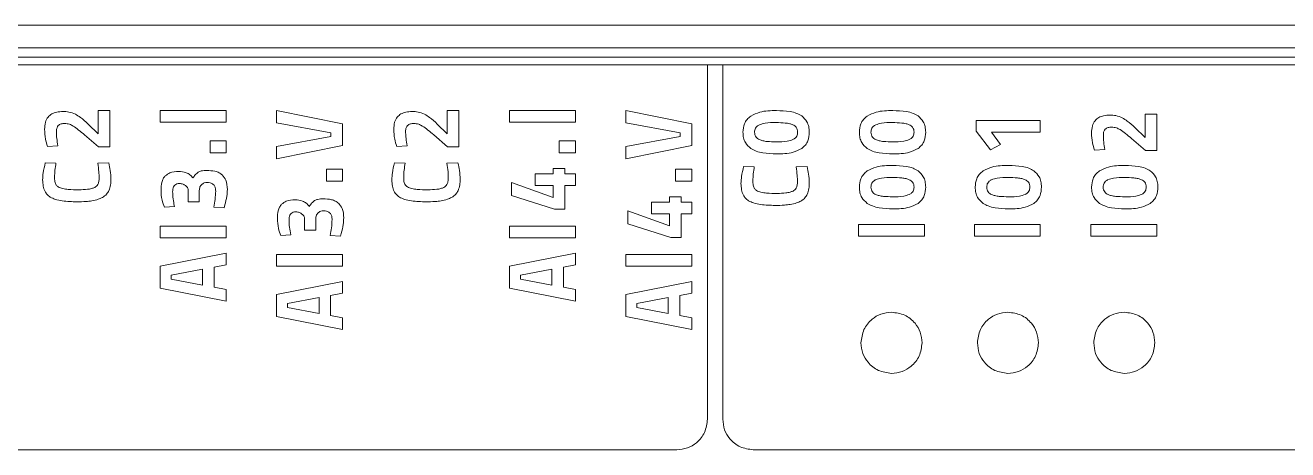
# Model space of a CAD drawing. Header units: millimetres. Extents: x 32696 to 36207, y 16706 to 17911.
# Drawn here: x 34962 to 35059.7, y 17551.1 to 17584 of the extents above; entities that cross this region are included whole.
import ezdxf

# ---------------------------------------------------------------- set-up
doc = ezdxf.new("R2010")
doc.units = ezdxf.units.MM
doc.header["$LTSCALE"] = 0.1
doc.layers.get('0').update_dxf_attribs({"lineweight": 20})

# ---------------------------------------------------------------- blocks, each defined once
blk = doc.blocks.new('CLP-XP352')
at = {"lineweight": 9}
for p, q in [((35018.266, 17410.005), (35226.922, 17410.005)), ((35018.266, 17409.271), (35226.922, 17409.271)), ((35018.544, 17408.964), (35226.644, 17408.964)), ((35133.714, 17408.714), (35059.554, 17408.714)), ((35133.714, 17408.714), (35133.714, 17397.114)), ((35134.214, 17408.714), (35133.714, 17408.714)), ((35134.214, 17397.114), (35134.214, 17408.714)), ((35226.594, 17408.714), (35134.214, 17408.714)), ((35113.767, 17407.214), (35113.767, 17406.454)), ((35114.148, 17407.214), (35113.767, 17407.214)), ((35114.148, 17406.027), (35114.148, 17407.214)), ((35117.958, 17407.214), (35115.799, 17407.214)), ((35115.799, 17407.214), (35115.799, 17406.831)), ((35117.958, 17406.831), (35117.958, 17407.214)), ((35121.768, 17406.776), (35119.609, 17407.214)), ((35119.609, 17407.214), (35119.609, 17406.812)), ((35125.197, 17407.214), (35125.197, 17406.454)), ((35125.578, 17407.214), (35125.197, 17407.214)), ((35125.578, 17406.027), (35125.578, 17407.214)), ((35129.388, 17407.214), (35127.229, 17407.214)), ((35127.229, 17407.214), (35127.229, 17406.831)), ((35129.388, 17406.831), (35129.388, 17407.214)), ((35133.198, 17406.776), (35131.039, 17407.214)), ((35131.039, 17407.214), (35131.039, 17406.812)), ((35115.799, 17406.831), (35117.958, 17406.831)), ((35119.609, 17406.812), (35121.387, 17406.485)), ((35127.229, 17406.831), (35129.388, 17406.831)), ((35131.039, 17406.812), (35132.817, 17406.485)), ((35144.609, 17406.887), (35142.514, 17406.887)), ((35142.514, 17406.887), (35142.514, 17406.537)), ((35144.609, 17406.504), (35144.609, 17406.887)), ((35148.038, 17407.094), (35148.038, 17406.335)), ((35148.419, 17407.094), (35148.038, 17407.094)), ((35148.419, 17405.908), (35148.419, 17407.094)), ((35113.323, 17406.418), (35113.777, 17406.027)), ((35113.767, 17406.454), (35113.437, 17406.773)), ((35121.387, 17406.485), (35121.387, 17406.36)), ((35121.768, 17406.069), (35121.768, 17406.776)), ((35124.753, 17406.418), (35125.207, 17406.027)), ((35125.197, 17406.454), (35124.867, 17406.773)), ((35132.817, 17406.485), (35132.817, 17406.36)), ((35133.198, 17406.069), (35133.198, 17406.776)), ((35142.514, 17406.537), (35142.974, 17405.933)), ((35143.301, 17406.108), (35143.009, 17406.504)), ((35143.009, 17406.504), (35144.609, 17406.504)), ((35148.038, 17406.335), (35147.708, 17406.654)), ((35112.11, 17406.038), (35112.45, 17406.058)), ((35112.45, 17406.058), (35112.44, 17406.124)), ((35113.777, 17406.027), (35114.148, 17406.027)), ((35117.958, 17406.227), (35117.431, 17406.227)), ((35117.431, 17406.227), (35117.431, 17405.828)), ((35117.958, 17405.828), (35117.958, 17406.227)), ((35121.387, 17406.36), (35119.609, 17406.033)), ((35119.609, 17405.631), (35121.768, 17406.069)), ((35119.609, 17406.033), (35119.609, 17405.631)), ((35123.54, 17406.038), (35123.88, 17406.058)), ((35123.88, 17406.058), (35123.87, 17406.124)), ((35125.207, 17406.027), (35125.578, 17406.027)), ((35129.388, 17406.227), (35128.861, 17406.227)), ((35128.861, 17406.227), (35128.861, 17405.828)), ((35129.388, 17405.828), (35129.388, 17406.227)), ((35132.817, 17406.36), (35131.039, 17406.033)), ((35131.039, 17405.631), (35133.198, 17406.069)), ((35131.039, 17406.033), (35131.039, 17405.631)), ((35142.974, 17405.933), (35143.301, 17406.108)), ((35146.721, 17405.939), (35146.711, 17406.005)), ((35147.594, 17406.299), (35148.048, 17405.908)), ((35117.431, 17405.828), (35117.958, 17405.828)), ((35128.861, 17405.828), (35129.388, 17405.828)), ((35146.381, 17405.919), (35146.721, 17405.939)), ((35148.048, 17405.908), (35148.419, 17405.908)), ((35112.386, 17405.49), (35112.037, 17405.501)), ((35114.114, 17405.498), (35113.755, 17405.49)), ((35121.768, 17405.298), (35121.241, 17405.298)), ((35121.241, 17405.298), (35121.241, 17404.899)), ((35121.768, 17404.899), (35121.768, 17405.298)), ((35123.816, 17405.49), (35123.467, 17405.501)), ((35125.544, 17405.498), (35125.185, 17405.49)), ((35128.661, 17405.146), (35128.074, 17405.146)), ((35128.074, 17405.146), (35128.074, 17404.763)), ((35129.042, 17405.321), (35128.661, 17405.321)), ((35128.661, 17405.321), (35128.661, 17405.146)), ((35129.042, 17405.146), (35129.042, 17405.321)), ((35129.388, 17405.146), (35129.042, 17405.146)), ((35129.388, 17404.763), (35129.388, 17405.146)), ((35133.198, 17405.298), (35132.671, 17405.298)), ((35132.671, 17405.298), (35132.671, 17404.899)), ((35133.198, 17404.899), (35133.198, 17405.298)), ((35135.246, 17405.37), (35134.897, 17405.381)), ((35136.974, 17405.379), (35136.615, 17405.37)), ((35121.241, 17404.899), (35121.768, 17404.899)), ((35128.661, 17404.37), (35127.293, 17404.86)), ((35127.293, 17404.86), (35127.293, 17404.439)), ((35128.074, 17404.763), (35128.661, 17404.763)), ((35128.661, 17404.763), (35128.661, 17404.37)), ((35129.042, 17403.987), (35129.042, 17404.763)), ((35129.042, 17404.763), (35129.388, 17404.763)), ((35132.671, 17404.899), (35133.198, 17404.899)), ((35116.717, 17404.594), (35116.717, 17404.226)), ((35117.079, 17404.226), (35117.079, 17404.594)), ((35127.293, 17404.439), (35128.709, 17403.987)), ((35132.852, 17404.392), (35132.471, 17404.392)), ((35132.471, 17404.392), (35132.471, 17404.217)), ((35132.852, 17404.217), (35132.852, 17404.392)), ((35115.939, 17404.048), (35116.263, 17404.073)), ((35116.263, 17404.073), (35116.25, 17404.145)), ((35116.717, 17404.226), (35117.079, 17404.226)), ((35117.555, 17404.054), (35117.889, 17404.034)), ((35117.889, 17404.034), (35117.914, 17404.123)), ((35128.709, 17403.987), (35129.042, 17403.987)), ((35132.471, 17403.441), (35131.103, 17403.932)), ((35131.103, 17403.932), (35131.103, 17403.511)), ((35132.471, 17404.217), (35131.884, 17404.217)), ((35131.884, 17404.217), (35131.884, 17403.835)), ((35133.198, 17404.217), (35132.852, 17404.217)), ((35133.198, 17403.835), (35133.198, 17404.217)), ((35120.527, 17403.666), (35120.527, 17403.297)), ((35120.889, 17403.297), (35120.889, 17403.666)), ((35131.103, 17403.511), (35132.519, 17403.059)), ((35131.884, 17403.835), (35132.471, 17403.835)), ((35132.471, 17403.835), (35132.471, 17403.441)), ((35132.852, 17403.059), (35132.852, 17403.835)), ((35132.852, 17403.835), (35133.198, 17403.835)), ((35117.958, 17403.427), (35115.799, 17403.427)), ((35115.799, 17403.427), (35115.799, 17403.045)), ((35117.958, 17403.045), (35117.958, 17403.427)), ((35119.749, 17403.12), (35120.073, 17403.145)), ((35120.073, 17403.145), (35120.06, 17403.217)), ((35120.527, 17403.297), (35120.889, 17403.297)), ((35121.365, 17403.125), (35121.699, 17403.106)), ((35121.699, 17403.106), (35121.724, 17403.195)), ((35129.388, 17403.427), (35127.229, 17403.427)), ((35127.229, 17403.427), (35127.229, 17403.045)), ((35129.388, 17403.045), (35129.388, 17403.427)), ((35140.818, 17403.483), (35138.659, 17403.483)), ((35138.659, 17403.483), (35138.659, 17403.1)), ((35138.659, 17403.1), (35140.818, 17403.1)), ((35140.818, 17403.1), (35140.818, 17403.483)), ((35144.609, 17403.483), (35142.45, 17403.483)), ((35142.45, 17403.483), (35142.45, 17403.1)), ((35142.45, 17403.1), (35144.609, 17403.1)), ((35144.609, 17403.1), (35144.609, 17403.483)), ((35148.419, 17403.483), (35146.26, 17403.483)), ((35146.26, 17403.483), (35146.26, 17403.1)), ((35146.26, 17403.1), (35148.419, 17403.1)), ((35148.419, 17403.1), (35148.419, 17403.483)), ((35115.799, 17403.045), (35117.958, 17403.045)), ((35127.229, 17403.045), (35129.388, 17403.045)), ((35132.519, 17403.059), (35132.852, 17403.059)), ((35117.958, 17402.549), (35115.799, 17402.125)), ((35117.958, 17402.166), (35117.958, 17402.549)), ((35121.768, 17402.499), (35119.609, 17402.499)), ((35119.609, 17402.499), (35119.609, 17402.116)), ((35121.768, 17402.116), (35121.768, 17402.499)), ((35129.388, 17402.549), (35127.229, 17402.125)), ((35129.388, 17402.166), (35129.388, 17402.549)), ((35133.198, 17402.499), (35131.039, 17402.499)), ((35131.039, 17402.499), (35131.039, 17402.116)), ((35133.198, 17402.116), (35133.198, 17402.499)), ((35115.799, 17402.125), (35115.799, 17401.399)), ((35117.187, 17402.019), (35116.161, 17401.828)), ((35117.187, 17401.504), (35117.187, 17402.019)), ((35117.568, 17402.092), (35117.958, 17402.166)), ((35117.568, 17401.432), (35117.568, 17402.092)), ((35119.609, 17402.116), (35121.768, 17402.116)), ((35127.229, 17402.125), (35127.229, 17401.399)), ((35128.617, 17402.019), (35127.591, 17401.828)), ((35128.617, 17401.504), (35128.617, 17402.019)), ((35128.998, 17402.092), (35129.388, 17402.166)), ((35128.998, 17401.432), (35128.998, 17402.092)), ((35131.039, 17402.116), (35133.198, 17402.116)), ((35116.161, 17401.828), (35116.161, 17401.695)), ((35116.161, 17401.695), (35117.187, 17401.504)), ((35117.958, 17401.357), (35117.568, 17401.432)), ((35121.768, 17401.62), (35119.609, 17401.196)), ((35121.768, 17401.238), (35121.768, 17401.62)), ((35127.591, 17401.828), (35127.591, 17401.695)), ((35127.591, 17401.695), (35128.617, 17401.504)), ((35129.388, 17401.357), (35128.998, 17401.432)), ((35133.198, 17401.62), (35131.039, 17401.196)), ((35133.198, 17401.238), (35133.198, 17401.62)), ((35115.799, 17401.399), (35117.958, 17400.974)), ((35117.958, 17400.974), (35117.958, 17401.357)), ((35119.609, 17401.196), (35119.609, 17400.47)), ((35120.997, 17401.091), (35119.971, 17400.9)), ((35120.997, 17400.575), (35120.997, 17401.091)), ((35121.378, 17401.163), (35121.768, 17401.238)), ((35121.378, 17400.503), (35121.378, 17401.163)), ((35127.229, 17401.399), (35129.388, 17400.974)), ((35129.388, 17400.974), (35129.388, 17401.357)), ((35131.039, 17401.196), (35131.039, 17400.47)), ((35132.427, 17401.091), (35131.401, 17400.9)), ((35132.427, 17400.575), (35132.427, 17401.091)), ((35132.808, 17401.163), (35133.198, 17401.238)), ((35132.808, 17400.503), (35132.808, 17401.163)), ((35119.971, 17400.9), (35119.971, 17400.767)), ((35119.971, 17400.767), (35120.997, 17400.575)), ((35131.401, 17400.9), (35131.401, 17400.767)), ((35131.401, 17400.767), (35132.427, 17400.575)), ((35119.609, 17400.47), (35121.768, 17400.046)), ((35121.768, 17400.428), (35121.378, 17400.503)), ((35121.768, 17400.046), (35121.768, 17400.428)), ((35131.039, 17400.47), (35133.198, 17400.046)), ((35133.198, 17400.428), (35132.808, 17400.503)), ((35133.198, 17400.046), (35133.198, 17400.428)), ((35132.714, 17396.114), (35060.554, 17396.114)), ((35227.594, 17396.114), (35135.214, 17396.114))]:
    blk.add_line(p, q, dxfattribs=at)
for points, knots in [([(35135.972, 17407.214), (35135.785, 17407.212), (35135.492, 17407.209), (35135.23, 17407.081), (35135.135, 17407.035)], [0, 0, 0, 0, 0.635344, 1, 1, 1, 1]), ([(35136.797, 17407.036), (35136.743, 17407.067), (35136.624, 17407.136), (35136.343, 17407.201), (35136.12, 17407.209), (35135.972, 17407.214)], [0, 0, 0, 0, 0.217517, 0.479492, 1, 1, 1, 1]), ([(35139.782, 17407.214), (35139.595, 17407.212), (35139.302, 17407.209), (35139.04, 17407.081), (35138.945, 17407.035)], [0, 0, 0, 0, 0.635344, 1, 1, 1, 1]), ([(35140.607, 17407.036), (35140.553, 17407.067), (35140.434, 17407.136), (35140.153, 17407.201), (35139.93, 17407.209), (35139.782, 17407.214)], [0, 0, 0, 0, 0.217517, 0.479492, 1, 1, 1, 1]), ([(35112.615, 17407.183), (35112.547, 17407.18), (35112.421, 17407.174), (35112.25, 17407.113), (35112.114, 17406.999), (35112.026, 17406.82), (35112.019, 17406.678), (35112.015, 17406.601)], [0, 0, 0, 0, 0.213651, 0.394076, 0.558087, 0.759499, 1, 1, 1, 1]), ([(35113.021, 17407.094), (35112.952, 17407.123), (35112.821, 17407.176), (35112.68, 17407.181), (35112.615, 17407.183)], [0, 0, 0, 0, 0.533904, 1, 1, 1, 1]), ([(35113.437, 17406.773), (35113.356, 17406.849), (35113.228, 17406.969), (35113.077, 17407.061), (35113.021, 17407.094)], [0, 0, 0, 0, 0.627835, 1, 1, 1, 1]), ([(35124.045, 17407.183), (35123.977, 17407.18), (35123.851, 17407.174), (35123.68, 17407.113), (35123.544, 17406.999), (35123.456, 17406.82), (35123.449, 17406.678), (35123.445, 17406.601)], [0, 0, 0, 0, 0.213651, 0.394076, 0.558087, 0.759499, 1, 1, 1, 1]), ([(35124.451, 17407.094), (35124.382, 17407.123), (35124.251, 17407.176), (35124.11, 17407.181), (35124.045, 17407.183)], [0, 0, 0, 0, 0.533904, 1, 1, 1, 1]), ([(35124.867, 17406.773), (35124.786, 17406.849), (35124.658, 17406.969), (35124.507, 17407.061), (35124.451, 17407.094)], [0, 0, 0, 0, 0.627835, 1, 1, 1, 1]), ([(35135.135, 17407.035), (35135.091, 17406.999), (35135.004, 17406.93), (35134.896, 17406.749), (35134.883, 17406.599), (35134.875, 17406.504)], [0, 0, 0, 0, 0.275479, 0.542903, 1, 1, 1, 1]), ([(35135.962, 17406.82), (35135.839, 17406.821), (35135.652, 17406.821), (35135.474, 17406.767), (35135.413, 17406.748)], [0, 0, 0, 0, 0.658032, 1, 1, 1, 1]), ([(35136.51, 17406.748), (35136.475, 17406.761), (35136.395, 17406.79), (35136.21, 17406.815), (35136.062, 17406.818), (35135.962, 17406.82)], [0, 0, 0, 0, 0.20023, 0.460667, 1, 1, 1, 1]), ([(35137.047, 17406.504), (35137.043, 17406.566), (35137.037, 17406.684), (35136.967, 17406.881), (35136.861, 17406.978), (35136.797, 17407.036)], [0, 0, 0, 0, 0.304904, 0.579871, 1, 1, 1, 1]), ([(35138.945, 17407.035), (35138.901, 17406.999), (35138.814, 17406.93), (35138.706, 17406.749), (35138.693, 17406.599), (35138.685, 17406.504)], [0, 0, 0, 0, 0.275479, 0.542903, 1, 1, 1, 1]), ([(35139.772, 17406.82), (35139.649, 17406.821), (35139.462, 17406.821), (35139.284, 17406.767), (35139.223, 17406.748)], [0, 0, 0, 0, 0.658032, 1, 1, 1, 1]), ([(35140.32, 17406.748), (35140.285, 17406.761), (35140.205, 17406.79), (35140.02, 17406.815), (35139.872, 17406.818), (35139.772, 17406.82)], [0, 0, 0, 0, 0.20023, 0.460667, 1, 1, 1, 1]), ([(35140.857, 17406.504), (35140.853, 17406.566), (35140.847, 17406.684), (35140.777, 17406.881), (35140.671, 17406.978), (35140.607, 17407.036)], [0, 0, 0, 0, 0.304904, 0.579871, 1, 1, 1, 1]), ([(35146.886, 17407.064), (35146.817, 17407.061), (35146.691, 17407.055), (35146.521, 17406.994), (35146.385, 17406.88), (35146.297, 17406.7), (35146.29, 17406.559), (35146.286, 17406.482)], [0, 0, 0, 0, 0.213651, 0.394076, 0.558087, 0.759499, 1, 1, 1, 1]), ([(35147.292, 17406.975), (35147.222, 17407.004), (35147.092, 17407.057), (35146.951, 17407.062), (35146.886, 17407.064)], [0, 0, 0, 0, 0.533904, 1, 1, 1, 1]), ([(35147.708, 17406.654), (35147.627, 17406.729), (35147.499, 17406.85), (35147.348, 17406.941), (35147.292, 17406.975)], [0, 0, 0, 0, 0.627835, 1, 1, 1, 1]), ([(35112.015, 17406.601), (35112.02, 17406.494), (35112.028, 17406.302), (35112.085, 17406.119), (35112.11, 17406.038)], [0, 0, 0, 0, 0.561022, 1, 1, 1, 1]), ([(35112.402, 17406.529), (35112.404, 17406.571), (35112.407, 17406.641), (35112.447, 17406.699), (35112.462, 17406.722)], [0, 0, 0, 0, 0.60055, 1, 1, 1, 1]), ([(35112.44, 17406.124), (35112.428, 17406.202), (35112.407, 17406.337), (35112.403, 17406.472), (35112.402, 17406.529)], [0, 0, 0, 0, 0.582116, 1, 1, 1, 1]), ([(35112.462, 17406.722), (35112.475, 17406.733), (35112.503, 17406.759), (35112.575, 17406.785), (35112.632, 17406.788), (35112.67, 17406.79)], [0, 0, 0, 0, 0.23229, 0.493341, 1, 1, 1, 1]), ([(35112.67, 17406.79), (35112.725, 17406.785), (35112.823, 17406.777), (35112.91, 17406.729), (35112.948, 17406.708)], [0, 0, 0, 0, 0.5535477, 1, 1, 1, 1]), ([(35112.948, 17406.708), (35113.009, 17406.665), (35113.139, 17406.574), (35113.259, 17406.472), (35113.323, 17406.418)], [0, 0, 0, 0, 0.472756, 1, 1, 1, 1]), ([(35123.445, 17406.601), (35123.45, 17406.494), (35123.458, 17406.302), (35123.515, 17406.119), (35123.54, 17406.038)], [0, 0, 0, 0, 0.561022, 1, 1, 1, 1]), ([(35123.832, 17406.529), (35123.834, 17406.571), (35123.837, 17406.641), (35123.877, 17406.699), (35123.892, 17406.722)], [0, 0, 0, 0, 0.60055, 1, 1, 1, 1]), ([(35123.87, 17406.124), (35123.858, 17406.202), (35123.837, 17406.337), (35123.833, 17406.472), (35123.832, 17406.529)], [0, 0, 0, 0, 0.582116, 1, 1, 1, 1]), ([(35123.892, 17406.722), (35123.905, 17406.733), (35123.933, 17406.759), (35124.005, 17406.785), (35124.062, 17406.788), (35124.1, 17406.79)], [0, 0, 0, 0, 0.2322896, 0.4933405, 1, 1, 1, 1]), ([(35124.1, 17406.79), (35124.155, 17406.785), (35124.253, 17406.777), (35124.34, 17406.729), (35124.378, 17406.708)], [0, 0, 0, 0, 0.553548, 1, 1, 1, 1]), ([(35124.378, 17406.708), (35124.439, 17406.665), (35124.569, 17406.574), (35124.689, 17406.472), (35124.753, 17406.418)], [0, 0, 0, 0, 0.4727556, 1, 1, 1, 1]), ([(35134.875, 17406.504), (35134.878, 17406.443), (35134.885, 17406.325), (35134.959, 17406.128), (35135.068, 17406.032), (35135.135, 17405.973)], [0, 0, 0, 0, 0.300764, 0.5742548, 1, 1, 1, 1]), ([(35135.413, 17406.748), (35135.386, 17406.734), (35135.336, 17406.706), (35135.285, 17406.643), (35135.259, 17406.574), (35135.257, 17406.529), (35135.256, 17406.505)], [0, 0, 0, 0, 0.292413, 0.55813, 0.769655, 1, 1, 1, 1]), ([(35135.256, 17406.505), (35135.258, 17406.476), (35135.262, 17406.418), (35135.299, 17406.347), (35135.352, 17406.294), (35135.393, 17406.273), (35135.415, 17406.262)], [0, 0, 0, 0, 0.2875587, 0.5522027, 0.7656972, 1, 1, 1, 1]), ([(35136.665, 17406.507), (35136.663, 17406.536), (35136.66, 17406.593), (35136.623, 17406.664), (35136.571, 17406.716), (35136.531, 17406.737), (35136.51, 17406.748)], [0, 0, 0, 0, 0.288903, 0.553829, 0.766744, 1, 1, 1, 1]), ([(35136.51, 17406.263), (35136.536, 17406.278), (35136.586, 17406.306), (35136.636, 17406.37), (35136.662, 17406.438), (35136.664, 17406.483), (35136.665, 17406.507)], [0, 0, 0, 0, 0.292816, 0.559186, 0.77068, 1, 1, 1, 1]), ([(35136.797, 17405.972), (35136.84, 17406.007), (35136.924, 17406.078), (35137.027, 17406.26), (35137.039, 17406.409), (35137.047, 17406.504)], [0, 0, 0, 0, 0.270664, 0.537437, 1, 1, 1, 1]), ([(35138.685, 17406.504), (35138.688, 17406.443), (35138.695, 17406.325), (35138.769, 17406.128), (35138.878, 17406.032), (35138.945, 17405.973)], [0, 0, 0, 0, 0.300764, 0.5742548, 1, 1, 1, 1]), ([(35139.223, 17406.748), (35139.196, 17406.734), (35139.146, 17406.706), (35139.095, 17406.643), (35139.069, 17406.574), (35139.067, 17406.529), (35139.066, 17406.505)], [0, 0, 0, 0, 0.292413, 0.55813, 0.769655, 1, 1, 1, 1]), ([(35139.066, 17406.505), (35139.068, 17406.476), (35139.072, 17406.418), (35139.109, 17406.347), (35139.162, 17406.294), (35139.203, 17406.273), (35139.225, 17406.262)], [0, 0, 0, 0, 0.287559, 0.552203, 0.765697, 1, 1, 1, 1]), ([(35140.475, 17406.507), (35140.473, 17406.536), (35140.47, 17406.593), (35140.433, 17406.664), (35140.381, 17406.716), (35140.341, 17406.737), (35140.32, 17406.748)], [0, 0, 0, 0, 0.288903, 0.553829, 0.766744, 1, 1, 1, 1]), ([(35140.32, 17406.263), (35140.346, 17406.278), (35140.396, 17406.306), (35140.446, 17406.37), (35140.472, 17406.438), (35140.474, 17406.483), (35140.475, 17406.507)], [0, 0, 0, 0, 0.292816, 0.559186, 0.77068, 1, 1, 1, 1]), ([(35140.607, 17405.972), (35140.65, 17406.007), (35140.734, 17406.078), (35140.837, 17406.26), (35140.849, 17406.409), (35140.857, 17406.504)], [0, 0, 0, 0, 0.270664, 0.537437, 1, 1, 1, 1]), ([(35146.286, 17406.482), (35146.29, 17406.374), (35146.299, 17406.183), (35146.356, 17406), (35146.381, 17405.919)], [0, 0, 0, 0, 0.561022, 1, 1, 1, 1]), ([(35146.673, 17406.41), (35146.675, 17406.452), (35146.678, 17406.522), (35146.717, 17406.58), (35146.733, 17406.602)], [0, 0, 0, 0, 0.60055, 1, 1, 1, 1]), ([(35146.711, 17406.005), (35146.699, 17406.083), (35146.678, 17406.217), (35146.674, 17406.353), (35146.673, 17406.41)], [0, 0, 0, 0, 0.582116, 1, 1, 1, 1]), ([(35146.733, 17406.602), (35146.746, 17406.614), (35146.774, 17406.639), (35146.845, 17406.666), (35146.903, 17406.669), (35146.941, 17406.67)], [0, 0, 0, 0, 0.23229, 0.493341, 1, 1, 1, 1]), ([(35146.941, 17406.67), (35146.996, 17406.666), (35147.094, 17406.658), (35147.181, 17406.61), (35147.219, 17406.589)], [0, 0, 0, 0, 0.553548, 1, 1, 1, 1]), ([(35147.219, 17406.589), (35147.28, 17406.546), (35147.41, 17406.455), (35147.53, 17406.353), (35147.594, 17406.299)], [0, 0, 0, 0, 0.472756, 1, 1, 1, 1]), ([(35135.135, 17405.973), (35135.191, 17405.942), (35135.313, 17405.874), (35135.597, 17405.807), (35135.823, 17405.8), (35135.972, 17405.794)], [0, 0, 0, 0, 0.2206873, 0.4835354, 1, 1, 1, 1]), ([(35135.415, 17406.262), (35135.45, 17406.249), (35135.531, 17406.219), (35135.716, 17406.193), (35135.864, 17406.19), (35135.964, 17406.188)], [0, 0, 0, 0, 0.202241, 0.463134, 1, 1, 1, 1]), ([(35135.964, 17406.188), (35136.086, 17406.188), (35136.273, 17406.187), (35136.449, 17406.244), (35136.51, 17406.263)], [0, 0, 0, 0, 0.657967, 1, 1, 1, 1]), ([(35135.972, 17405.794), (35136.157, 17405.796), (35136.447, 17405.798), (35136.704, 17405.926), (35136.797, 17405.972)], [0, 0, 0, 0, 0.6393976, 1, 1, 1, 1]), ([(35138.945, 17405.973), (35139.001, 17405.942), (35139.123, 17405.874), (35139.407, 17405.807), (35139.633, 17405.8), (35139.782, 17405.794)], [0, 0, 0, 0, 0.220687, 0.483535, 1, 1, 1, 1]), ([(35139.225, 17406.262), (35139.26, 17406.249), (35139.341, 17406.219), (35139.526, 17406.193), (35139.674, 17406.19), (35139.774, 17406.188)], [0, 0, 0, 0, 0.202241, 0.463134, 1, 1, 1, 1]), ([(35139.774, 17406.188), (35139.896, 17406.188), (35140.083, 17406.187), (35140.259, 17406.244), (35140.32, 17406.263)], [0, 0, 0, 0, 0.657967, 1, 1, 1, 1]), ([(35139.782, 17405.794), (35139.967, 17405.796), (35140.257, 17405.798), (35140.514, 17405.926), (35140.607, 17405.972)], [0, 0, 0, 0, 0.639398, 1, 1, 1, 1]), ([(35112.037, 17405.501), (35112.01, 17405.392), (35111.964, 17405.211), (35111.955, 17405.024), (35111.951, 17404.949)], [0, 0, 0, 0, 0.597969, 1, 1, 1, 1]), ([(35112.339, 17405.034), (35112.342, 17405.111), (35112.349, 17405.264), (35112.374, 17405.415), (35112.386, 17405.49)], [0, 0, 0, 0, 0.507686, 1, 1, 1, 1]), ([(35113.755, 17405.49), (35113.769, 17405.397), (35113.794, 17405.235), (35113.797, 17405.072), (35113.799, 17405.003)], [0, 0, 0, 0, 0.576529, 1, 1, 1, 1]), ([(35114.187, 17404.968), (35114.182, 17405.063), (35114.173, 17405.242), (35114.133, 17405.416), (35114.114, 17405.498)], [0, 0, 0, 0, 0.528732, 1, 1, 1, 1]), ([(35116.406, 17405.221), (35116.305, 17405.217), (35116.141, 17405.212), (35116.012, 17405.114), (35115.963, 17405.077)], [0, 0, 0, 0, 0.615437, 1, 1, 1, 1]), ([(35116.872, 17405.007), (35116.84, 17405.044), (35116.777, 17405.116), (35116.618, 17405.203), (35116.488, 17405.214), (35116.406, 17405.221)], [0, 0, 0, 0, 0.272486, 0.5404, 1, 1, 1, 1]), ([(35117.044, 17405.197), (35117.01, 17405.17), (35116.942, 17405.115), (35116.895, 17405.043), (35116.872, 17405.007)], [0, 0, 0, 0, 0.509409, 1, 1, 1, 1]), ([(35117.327, 17405.254), (35117.264, 17405.253), (35117.165, 17405.252), (35117.076, 17405.212), (35117.044, 17405.197)], [0, 0, 0, 0, 0.635569, 1, 1, 1, 1]), ([(35117.831, 17405.106), (35117.797, 17405.131), (35117.725, 17405.186), (35117.552, 17405.243), (35117.416, 17405.25), (35117.327, 17405.254)], [0, 0, 0, 0, 0.23845, 0.502992, 1, 1, 1, 1]), ([(35123.467, 17405.501), (35123.44, 17405.392), (35123.394, 17405.211), (35123.385, 17405.024), (35123.381, 17404.949)], [0, 0, 0, 0, 0.597969, 1, 1, 1, 1]), ([(35123.769, 17405.034), (35123.772, 17405.111), (35123.779, 17405.264), (35123.804, 17405.415), (35123.816, 17405.49)], [0, 0, 0, 0, 0.5076857, 1, 1, 1, 1]), ([(35125.185, 17405.49), (35125.199, 17405.397), (35125.224, 17405.235), (35125.227, 17405.072), (35125.229, 17405.003)], [0, 0, 0, 0, 0.576529, 1, 1, 1, 1]), ([(35125.617, 17404.968), (35125.612, 17405.063), (35125.603, 17405.242), (35125.563, 17405.416), (35125.544, 17405.498)], [0, 0, 0, 0, 0.528732, 1, 1, 1, 1]), ([(35134.897, 17405.381), (35134.87, 17405.273), (35134.824, 17405.092), (35134.815, 17404.905), (35134.811, 17404.83)], [0, 0, 0, 0, 0.597969, 1, 1, 1, 1]), ([(35135.199, 17404.914), (35135.202, 17404.992), (35135.209, 17405.145), (35135.234, 17405.296), (35135.246, 17405.37)], [0, 0, 0, 0, 0.5076857, 1, 1, 1, 1]), ([(35136.615, 17405.37), (35136.629, 17405.277), (35136.654, 17405.116), (35136.657, 17404.953), (35136.659, 17404.884)], [0, 0, 0, 0, 0.576529, 1, 1, 1, 1]), ([(35137.047, 17404.849), (35137.042, 17404.944), (35137.033, 17405.122), (35136.993, 17405.297), (35136.974, 17405.379)], [0, 0, 0, 0, 0.528732, 1, 1, 1, 1]), ([(35138.945, 17405.239), (35138.901, 17405.203), (35138.814, 17405.133), (35138.706, 17404.952), (35138.693, 17404.803), (35138.685, 17404.708)], [0, 0, 0, 0, 0.275479, 0.542903, 1, 1, 1, 1]), ([(35139.782, 17405.418), (35139.595, 17405.416), (35139.302, 17405.412), (35139.04, 17405.285), (35138.945, 17405.239)], [0, 0, 0, 0, 0.635344, 1, 1, 1, 1]), ([(35140.607, 17405.24), (35140.553, 17405.271), (35140.434, 17405.34), (35140.153, 17405.405), (35139.93, 17405.413), (35139.782, 17405.418)], [0, 0, 0, 0, 0.217517, 0.479492, 1, 1, 1, 1]), ([(35140.857, 17404.708), (35140.853, 17404.77), (35140.847, 17404.888), (35140.777, 17405.085), (35140.671, 17405.182), (35140.607, 17405.24)], [0, 0, 0, 0, 0.304904, 0.579871, 1, 1, 1, 1]), ([(35142.736, 17405.239), (35142.692, 17405.203), (35142.605, 17405.133), (35142.497, 17404.952), (35142.484, 17404.803), (35142.476, 17404.708)], [0, 0, 0, 0, 0.275479, 0.542903, 1, 1, 1, 1]), ([(35143.573, 17405.418), (35143.386, 17405.416), (35143.093, 17405.412), (35142.831, 17405.285), (35142.736, 17405.239)], [0, 0, 0, 0, 0.635344, 1, 1, 1, 1]), ([(35144.398, 17405.24), (35144.344, 17405.271), (35144.225, 17405.34), (35143.944, 17405.405), (35143.721, 17405.413), (35143.573, 17405.418)], [0, 0, 0, 0, 0.217517, 0.479492, 1, 1, 1, 1]), ([(35144.648, 17404.708), (35144.644, 17404.77), (35144.638, 17404.888), (35144.568, 17405.085), (35144.462, 17405.182), (35144.398, 17405.24)], [0, 0, 0, 0, 0.3049042, 0.5798709, 1, 1, 1, 1]), ([(35146.546, 17405.239), (35146.502, 17405.203), (35146.414, 17405.133), (35146.307, 17404.952), (35146.294, 17404.803), (35146.286, 17404.708)], [0, 0, 0, 0, 0.275479, 0.542903, 1, 1, 1, 1]), ([(35147.383, 17405.418), (35147.196, 17405.416), (35146.903, 17405.412), (35146.641, 17405.285), (35146.546, 17405.239)], [0, 0, 0, 0, 0.635344, 1, 1, 1, 1]), ([(35148.208, 17405.24), (35148.154, 17405.271), (35148.035, 17405.34), (35147.754, 17405.405), (35147.531, 17405.413), (35147.383, 17405.418)], [0, 0, 0, 0, 0.2175175, 0.4794922, 1, 1, 1, 1]), ([(35148.457, 17404.708), (35148.454, 17404.77), (35148.447, 17404.888), (35148.378, 17405.085), (35148.272, 17405.182), (35148.208, 17405.24)], [0, 0, 0, 0, 0.304904, 0.579871, 1, 1, 1, 1]), ([(35111.951, 17404.949), (35111.954, 17404.878), (35111.96, 17404.747), (35112.014, 17404.581), (35112.095, 17404.458), (35112.163, 17404.407), (35112.197, 17404.382)], [0, 0, 0, 0, 0.32843, 0.607321, 0.805592, 1, 1, 1, 1]), ([(35112.394, 17404.774), (35112.384, 17404.791), (35112.363, 17404.829), (35112.342, 17404.917), (35112.34, 17404.987), (35112.339, 17405.034)], [0, 0, 0, 0, 0.216625, 0.478278, 1, 1, 1, 1]), ([(35112.605, 17404.659), (35112.555, 17404.673), (35112.474, 17404.694), (35112.416, 17404.753), (35112.394, 17404.774)], [0, 0, 0, 0, 0.626427, 1, 1, 1, 1]), ([(35113.799, 17405.003), (35113.797, 17404.964), (35113.794, 17404.892), (35113.762, 17404.801), (35113.714, 17404.736), (35113.675, 17404.711), (35113.655, 17404.698)], [0, 0, 0, 0, 0.328851, 0.605769, 0.803271, 1, 1, 1, 1]), ([(35114.12, 17404.592), (35114.141, 17404.654), (35114.183, 17404.776), (35114.185, 17404.905), (35114.187, 17404.968)], [0, 0, 0, 0, 0.507664, 1, 1, 1, 1]), ([(35115.963, 17405.077), (35115.939, 17405.046), (35115.888, 17404.982), (35115.835, 17404.825), (35115.829, 17404.7), (35115.825, 17404.618)], [0, 0, 0, 0, 0.235463, 0.498785, 1, 1, 1, 1]), ([(35116.206, 17404.553), (35116.207, 17404.584), (35116.209, 17404.641), (35116.232, 17404.718), (35116.275, 17404.78), (35116.345, 17404.822), (35116.401, 17404.825), (35116.431, 17404.827)], [0, 0, 0, 0, 0.23036, 0.421688, 0.587943, 0.779408, 1, 1, 1, 1]), ([(35116.431, 17404.827), (35116.471, 17404.823), (35116.543, 17404.816), (35116.602, 17404.775), (35116.628, 17404.756)], [0, 0, 0, 0, 0.551394, 1, 1, 1, 1]), ([(35116.628, 17404.756), (35116.643, 17404.743), (35116.671, 17404.719), (35116.708, 17404.665), (35116.713, 17404.621), (35116.717, 17404.594)], [0, 0, 0, 0, 0.311437, 0.589228, 1, 1, 1, 1]), ([(35117.079, 17404.594), (35117.082, 17404.636), (35117.087, 17404.707), (35117.13, 17404.763), (35117.149, 17404.787)], [0, 0, 0, 0, 0.5801, 1, 1, 1, 1]), ([(35117.149, 17404.787), (35117.178, 17404.811), (35117.233, 17404.854), (35117.304, 17404.859), (35117.336, 17404.86)], [0, 0, 0, 0, 0.537063, 1, 1, 1, 1]), ([(35117.336, 17404.86), (35117.368, 17404.859), (35117.427, 17404.856), (35117.506, 17404.826), (35117.57, 17404.77), (35117.61, 17404.682), (35117.613, 17404.613), (35117.615, 17404.575)], [0, 0, 0, 0, 0.208303, 0.385311, 0.548755, 0.753381, 1, 1, 1, 1]), ([(35117.997, 17404.63), (35117.992, 17404.739), (35117.985, 17404.917), (35117.874, 17405.053), (35117.831, 17405.106)], [0, 0, 0, 0, 0.611026, 1, 1, 1, 1]), ([(35123.381, 17404.949), (35123.384, 17404.878), (35123.39, 17404.747), (35123.444, 17404.581), (35123.525, 17404.458), (35123.593, 17404.407), (35123.627, 17404.382)], [0, 0, 0, 0, 0.32843, 0.607321, 0.805592, 1, 1, 1, 1]), ([(35123.824, 17404.774), (35123.814, 17404.791), (35123.793, 17404.829), (35123.772, 17404.917), (35123.77, 17404.987), (35123.769, 17405.034)], [0, 0, 0, 0, 0.216625, 0.478278, 1, 1, 1, 1]), ([(35124.035, 17404.659), (35123.985, 17404.673), (35123.904, 17404.694), (35123.846, 17404.753), (35123.824, 17404.774)], [0, 0, 0, 0, 0.626427, 1, 1, 1, 1]), ([(35125.229, 17405.003), (35125.227, 17404.964), (35125.224, 17404.892), (35125.192, 17404.801), (35125.144, 17404.736), (35125.105, 17404.711), (35125.085, 17404.698)], [0, 0, 0, 0, 0.328851, 0.605769, 0.803271, 1, 1, 1, 1]), ([(35125.55, 17404.592), (35125.571, 17404.654), (35125.613, 17404.776), (35125.615, 17404.905), (35125.617, 17404.968)], [0, 0, 0, 0, 0.507664, 1, 1, 1, 1]), ([(35134.811, 17404.83), (35134.814, 17404.759), (35134.82, 17404.628), (35134.874, 17404.461), (35134.955, 17404.339), (35135.023, 17404.288), (35135.057, 17404.263)], [0, 0, 0, 0, 0.32843, 0.607321, 0.805592, 1, 1, 1, 1]), ([(35135.254, 17404.655), (35135.244, 17404.672), (35135.223, 17404.709), (35135.202, 17404.798), (35135.2, 17404.868), (35135.199, 17404.914)], [0, 0, 0, 0, 0.216625, 0.478278, 1, 1, 1, 1]), ([(35136.659, 17404.884), (35136.657, 17404.845), (35136.654, 17404.773), (35136.622, 17404.682), (35136.574, 17404.617), (35136.535, 17404.592), (35136.515, 17404.579)], [0, 0, 0, 0, 0.328851, 0.605769, 0.803271, 1, 1, 1, 1]), ([(35136.98, 17404.472), (35137.001, 17404.534), (35137.043, 17404.657), (35137.045, 17404.786), (35137.047, 17404.849)], [0, 0, 0, 0, 0.507664, 1, 1, 1, 1]), ([(35139.223, 17404.952), (35139.196, 17404.938), (35139.146, 17404.91), (35139.095, 17404.847), (35139.069, 17404.778), (35139.067, 17404.733), (35139.066, 17404.709)], [0, 0, 0, 0, 0.292413, 0.55813, 0.769655, 1, 1, 1, 1]), ([(35139.772, 17405.024), (35139.649, 17405.024), (35139.462, 17405.025), (35139.284, 17404.971), (35139.223, 17404.952)], [0, 0, 0, 0, 0.658032, 1, 1, 1, 1]), ([(35140.32, 17404.952), (35140.285, 17404.965), (35140.205, 17404.994), (35140.02, 17405.019), (35139.872, 17405.022), (35139.772, 17405.024)], [0, 0, 0, 0, 0.20023, 0.460667, 1, 1, 1, 1]), ([(35140.475, 17404.711), (35140.473, 17404.74), (35140.47, 17404.797), (35140.433, 17404.868), (35140.381, 17404.92), (35140.341, 17404.941), (35140.32, 17404.952)], [0, 0, 0, 0, 0.288903, 0.553829, 0.766744, 1, 1, 1, 1]), ([(35143.014, 17404.952), (35142.987, 17404.938), (35142.937, 17404.91), (35142.886, 17404.847), (35142.86, 17404.778), (35142.858, 17404.733), (35142.857, 17404.709)], [0, 0, 0, 0, 0.292413, 0.55813, 0.769655, 1, 1, 1, 1]), ([(35143.563, 17405.024), (35143.44, 17405.024), (35143.253, 17405.025), (35143.075, 17404.971), (35143.014, 17404.952)], [0, 0, 0, 0, 0.658032, 1, 1, 1, 1]), ([(35144.111, 17404.952), (35144.076, 17404.965), (35143.996, 17404.994), (35143.811, 17405.019), (35143.663, 17405.022), (35143.563, 17405.024)], [0, 0, 0, 0, 0.20023, 0.460667, 1, 1, 1, 1]), ([(35144.266, 17404.711), (35144.264, 17404.74), (35144.261, 17404.797), (35144.224, 17404.868), (35144.172, 17404.92), (35144.132, 17404.941), (35144.111, 17404.952)], [0, 0, 0, 0, 0.2889031, 0.5538288, 0.7667443, 1, 1, 1, 1]), ([(35146.824, 17404.952), (35146.797, 17404.938), (35146.747, 17404.91), (35146.696, 17404.847), (35146.67, 17404.778), (35146.668, 17404.733), (35146.667, 17404.709)], [0, 0, 0, 0, 0.292413, 0.55813, 0.769655, 1, 1, 1, 1]), ([(35147.373, 17405.024), (35147.25, 17405.024), (35147.063, 17405.025), (35146.885, 17404.971), (35146.824, 17404.952)], [0, 0, 0, 0, 0.658032, 1, 1, 1, 1]), ([(35147.921, 17404.952), (35147.886, 17404.965), (35147.805, 17404.994), (35147.621, 17405.019), (35147.473, 17405.022), (35147.373, 17405.024)], [0, 0, 0, 0, 0.20023, 0.460667, 1, 1, 1, 1]), ([(35148.076, 17404.711), (35148.074, 17404.74), (35148.07, 17404.797), (35148.034, 17404.868), (35147.982, 17404.92), (35147.942, 17404.941), (35147.921, 17404.952)], [0, 0, 0, 0, 0.288903, 0.553829, 0.766744, 1, 1, 1, 1]), ([(35112.197, 17404.382), (35112.252, 17404.355), (35112.377, 17404.294), (35112.673, 17404.239), (35112.91, 17404.233), (35113.069, 17404.228)], [0, 0, 0, 0, 0.2050227, 0.4651989, 1, 1, 1, 1]), ([(35113.136, 17404.622), (35113.018, 17404.622), (35112.84, 17404.621), (35112.665, 17404.65), (35112.605, 17404.659)], [0, 0, 0, 0, 0.659688, 1, 1, 1, 1]), ([(35113.655, 17404.698), (35113.622, 17404.685), (35113.547, 17404.654), (35113.371, 17404.627), (35113.231, 17404.624), (35113.136, 17404.622)], [0, 0, 0, 0, 0.199836, 0.459725, 1, 1, 1, 1]), ([(35113.564, 17404.259), (35113.634, 17404.272), (35113.753, 17404.295), (35113.862, 17404.348), (35113.907, 17404.37)], [0, 0, 0, 0, 0.582044, 1, 1, 1, 1]), ([(35113.907, 17404.37), (35113.957, 17404.403), (35114.046, 17404.46), (35114.097, 17404.552), (35114.12, 17404.592)], [0, 0, 0, 0, 0.566916, 1, 1, 1, 1]), ([(35115.825, 17404.618), (35115.83, 17404.505), (35115.839, 17404.309), (35115.909, 17404.126), (35115.939, 17404.048)], [0, 0, 0, 0, 0.574467, 1, 1, 1, 1]), ([(35116.25, 17404.145), (35116.236, 17404.223), (35116.211, 17404.358), (35116.207, 17404.495), (35116.206, 17404.553)], [0, 0, 0, 0, 0.577592, 1, 1, 1, 1]), ([(35117.615, 17404.575), (35117.611, 17404.486), (35117.603, 17404.311), (35117.571, 17404.138), (35117.555, 17404.054)], [0, 0, 0, 0, 0.510113, 1, 1, 1, 1]), ([(35117.914, 17404.123), (35117.94, 17404.219), (35117.986, 17404.386), (35117.993, 17404.558), (35117.997, 17404.63)], [0, 0, 0, 0, 0.577762, 1, 1, 1, 1]), ([(35121.137, 17404.326), (35121.074, 17404.325), (35120.975, 17404.324), (35120.886, 17404.284), (35120.854, 17404.269)], [0, 0, 0, 0, 0.635569, 1, 1, 1, 1]), ([(35121.641, 17404.177), (35121.607, 17404.203), (35121.535, 17404.257), (35121.362, 17404.315), (35121.226, 17404.321), (35121.137, 17404.326)], [0, 0, 0, 0, 0.23845, 0.502992, 1, 1, 1, 1]), ([(35123.627, 17404.382), (35123.682, 17404.355), (35123.807, 17404.294), (35124.103, 17404.239), (35124.34, 17404.233), (35124.499, 17404.228)], [0, 0, 0, 0, 0.205023, 0.465199, 1, 1, 1, 1]), ([(35124.566, 17404.622), (35124.448, 17404.622), (35124.27, 17404.621), (35124.095, 17404.65), (35124.035, 17404.659)], [0, 0, 0, 0, 0.659688, 1, 1, 1, 1]), ([(35125.085, 17404.698), (35125.052, 17404.685), (35124.977, 17404.654), (35124.801, 17404.627), (35124.661, 17404.624), (35124.566, 17404.622)], [0, 0, 0, 0, 0.199836, 0.459725, 1, 1, 1, 1]), ([(35124.994, 17404.259), (35125.064, 17404.272), (35125.183, 17404.295), (35125.292, 17404.348), (35125.337, 17404.37)], [0, 0, 0, 0, 0.582044, 1, 1, 1, 1]), ([(35125.337, 17404.37), (35125.387, 17404.403), (35125.476, 17404.46), (35125.527, 17404.552), (35125.55, 17404.592)], [0, 0, 0, 0, 0.566916, 1, 1, 1, 1]), ([(35135.465, 17404.54), (35135.415, 17404.554), (35135.334, 17404.575), (35135.276, 17404.633), (35135.254, 17404.655)], [0, 0, 0, 0, 0.626427, 1, 1, 1, 1]), ([(35135.996, 17404.503), (35135.878, 17404.503), (35135.7, 17404.502), (35135.525, 17404.531), (35135.465, 17404.54)], [0, 0, 0, 0, 0.659688, 1, 1, 1, 1]), ([(35136.515, 17404.579), (35136.482, 17404.566), (35136.407, 17404.535), (35136.231, 17404.508), (35136.091, 17404.505), (35135.996, 17404.503)], [0, 0, 0, 0, 0.199836, 0.459725, 1, 1, 1, 1]), ([(35136.767, 17404.251), (35136.817, 17404.283), (35136.906, 17404.341), (35136.957, 17404.433), (35136.98, 17404.472)], [0, 0, 0, 0, 0.566916, 1, 1, 1, 1]), ([(35138.685, 17404.708), (35138.688, 17404.646), (35138.695, 17404.529), (35138.769, 17404.332), (35138.878, 17404.236), (35138.945, 17404.177)], [0, 0, 0, 0, 0.300764, 0.574255, 1, 1, 1, 1]), ([(35139.066, 17404.709), (35139.068, 17404.68), (35139.072, 17404.622), (35139.109, 17404.551), (35139.162, 17404.498), (35139.203, 17404.477), (35139.225, 17404.465)], [0, 0, 0, 0, 0.287559, 0.552203, 0.765697, 1, 1, 1, 1]), ([(35139.225, 17404.465), (35139.26, 17404.453), (35139.341, 17404.423), (35139.526, 17404.397), (35139.674, 17404.394), (35139.774, 17404.392)], [0, 0, 0, 0, 0.202241, 0.463134, 1, 1, 1, 1]), ([(35139.774, 17404.392), (35139.896, 17404.392), (35140.083, 17404.391), (35140.259, 17404.448), (35140.32, 17404.467)], [0, 0, 0, 0, 0.657967, 1, 1, 1, 1]), ([(35140.32, 17404.467), (35140.346, 17404.482), (35140.396, 17404.51), (35140.446, 17404.574), (35140.472, 17404.642), (35140.474, 17404.687), (35140.475, 17404.711)], [0, 0, 0, 0, 0.292816, 0.559186, 0.77068, 1, 1, 1, 1]), ([(35140.607, 17404.176), (35140.65, 17404.211), (35140.734, 17404.282), (35140.837, 17404.463), (35140.849, 17404.613), (35140.857, 17404.708)], [0, 0, 0, 0, 0.270664, 0.537437, 1, 1, 1, 1]), ([(35142.476, 17404.708), (35142.479, 17404.646), (35142.486, 17404.529), (35142.56, 17404.332), (35142.669, 17404.236), (35142.736, 17404.177)], [0, 0, 0, 0, 0.300764, 0.574255, 1, 1, 1, 1]), ([(35142.857, 17404.709), (35142.859, 17404.68), (35142.863, 17404.622), (35142.9, 17404.551), (35142.953, 17404.498), (35142.994, 17404.477), (35143.016, 17404.465)], [0, 0, 0, 0, 0.287559, 0.552203, 0.765697, 1, 1, 1, 1]), ([(35143.016, 17404.465), (35143.051, 17404.453), (35143.132, 17404.423), (35143.317, 17404.397), (35143.465, 17404.394), (35143.565, 17404.392)], [0, 0, 0, 0, 0.202241, 0.463134, 1, 1, 1, 1]), ([(35143.565, 17404.392), (35143.687, 17404.392), (35143.874, 17404.391), (35144.05, 17404.448), (35144.111, 17404.467)], [0, 0, 0, 0, 0.657967, 1, 1, 1, 1]), ([(35144.111, 17404.467), (35144.137, 17404.482), (35144.187, 17404.51), (35144.237, 17404.574), (35144.263, 17404.642), (35144.265, 17404.687), (35144.266, 17404.711)], [0, 0, 0, 0, 0.292816, 0.559186, 0.77068, 1, 1, 1, 1]), ([(35144.398, 17404.176), (35144.441, 17404.211), (35144.525, 17404.282), (35144.628, 17404.463), (35144.64, 17404.613), (35144.648, 17404.708)], [0, 0, 0, 0, 0.270664, 0.537437, 1, 1, 1, 1]), ([(35146.286, 17404.708), (35146.289, 17404.646), (35146.296, 17404.529), (35146.369, 17404.332), (35146.479, 17404.236), (35146.546, 17404.177)], [0, 0, 0, 0, 0.300764, 0.574255, 1, 1, 1, 1]), ([(35146.667, 17404.709), (35146.669, 17404.68), (35146.672, 17404.622), (35146.71, 17404.551), (35146.763, 17404.498), (35146.804, 17404.477), (35146.825, 17404.465)], [0, 0, 0, 0, 0.2875587, 0.5522027, 0.7656972, 1, 1, 1, 1]), ([(35146.825, 17404.465), (35146.861, 17404.453), (35146.942, 17404.423), (35147.127, 17404.397), (35147.275, 17404.394), (35147.375, 17404.392)], [0, 0, 0, 0, 0.202241, 0.463134, 1, 1, 1, 1]), ([(35147.375, 17404.392), (35147.497, 17404.392), (35147.684, 17404.391), (35147.86, 17404.448), (35147.921, 17404.467)], [0, 0, 0, 0, 0.657967, 1, 1, 1, 1]), ([(35147.921, 17404.467), (35147.947, 17404.482), (35147.997, 17404.51), (35148.047, 17404.574), (35148.072, 17404.642), (35148.075, 17404.687), (35148.076, 17404.711)], [0, 0, 0, 0, 0.292816, 0.559186, 0.77068, 1, 1, 1, 1]), ([(35148.208, 17404.176), (35148.251, 17404.211), (35148.335, 17404.282), (35148.438, 17404.463), (35148.45, 17404.613), (35148.457, 17404.708)], [0, 0, 0, 0, 0.270664, 0.537437, 1, 1, 1, 1]), ([(35113.069, 17404.228), (35113.17, 17404.229), (35113.336, 17404.231), (35113.5, 17404.251), (35113.564, 17404.259)], [0, 0, 0, 0, 0.609166, 1, 1, 1, 1]), ([(35119.773, 17404.148), (35119.749, 17404.118), (35119.698, 17404.054), (35119.645, 17403.896), (35119.639, 17403.771), (35119.635, 17403.689)], [0, 0, 0, 0, 0.235463, 0.498785, 1, 1, 1, 1]), ([(35120.216, 17404.292), (35120.115, 17404.289), (35119.951, 17404.283), (35119.822, 17404.186), (35119.773, 17404.148)], [0, 0, 0, 0, 0.615437, 1, 1, 1, 1]), ([(35120.682, 17404.079), (35120.65, 17404.115), (35120.587, 17404.187), (35120.428, 17404.275), (35120.298, 17404.286), (35120.216, 17404.292)], [0, 0, 0, 0, 0.272486, 0.5404, 1, 1, 1, 1]), ([(35120.854, 17404.269), (35120.82, 17404.241), (35120.752, 17404.187), (35120.705, 17404.114), (35120.682, 17404.079)], [0, 0, 0, 0, 0.509409, 1, 1, 1, 1]), ([(35120.959, 17403.858), (35120.988, 17403.882), (35121.043, 17403.926), (35121.114, 17403.93), (35121.146, 17403.932)], [0, 0, 0, 0, 0.5370628, 1, 1, 1, 1]), ([(35121.146, 17403.932), (35121.178, 17403.93), (35121.237, 17403.928), (35121.316, 17403.897), (35121.38, 17403.841), (35121.42, 17403.753), (35121.423, 17403.684), (35121.425, 17403.646)], [0, 0, 0, 0, 0.208303, 0.385311, 0.548755, 0.753381, 1, 1, 1, 1]), ([(35121.807, 17403.702), (35121.802, 17403.81), (35121.795, 17403.988), (35121.684, 17404.124), (35121.641, 17404.177)], [0, 0, 0, 0, 0.611026, 1, 1, 1, 1]), ([(35124.499, 17404.228), (35124.6, 17404.229), (35124.766, 17404.231), (35124.93, 17404.251), (35124.994, 17404.259)], [0, 0, 0, 0, 0.609166, 1, 1, 1, 1]), ([(35135.057, 17404.263), (35135.112, 17404.236), (35135.237, 17404.175), (35135.533, 17404.12), (35135.77, 17404.114), (35135.929, 17404.109)], [0, 0, 0, 0, 0.205023, 0.465199, 1, 1, 1, 1]), ([(35135.929, 17404.109), (35136.03, 17404.11), (35136.196, 17404.111), (35136.36, 17404.132), (35136.424, 17404.14)], [0, 0, 0, 0, 0.609166, 1, 1, 1, 1]), ([(35136.424, 17404.14), (35136.494, 17404.153), (35136.613, 17404.176), (35136.722, 17404.228), (35136.767, 17404.251)], [0, 0, 0, 0, 0.582044, 1, 1, 1, 1]), ([(35138.945, 17404.177), (35139.001, 17404.146), (35139.123, 17404.078), (35139.407, 17404.011), (35139.633, 17404.003), (35139.782, 17403.998)], [0, 0, 0, 0, 0.220687, 0.483535, 1, 1, 1, 1]), ([(35139.782, 17403.998), (35139.967, 17404), (35140.257, 17404.002), (35140.514, 17404.13), (35140.607, 17404.176)], [0, 0, 0, 0, 0.639398, 1, 1, 1, 1]), ([(35142.736, 17404.177), (35142.792, 17404.146), (35142.914, 17404.078), (35143.198, 17404.011), (35143.424, 17404.003), (35143.573, 17403.998)], [0, 0, 0, 0, 0.220687, 0.483535, 1, 1, 1, 1]), ([(35143.573, 17403.998), (35143.758, 17404), (35144.048, 17404.002), (35144.305, 17404.13), (35144.398, 17404.176)], [0, 0, 0, 0, 0.639398, 1, 1, 1, 1]), ([(35146.546, 17404.177), (35146.602, 17404.146), (35146.724, 17404.078), (35147.008, 17404.011), (35147.233, 17404.003), (35147.383, 17403.998)], [0, 0, 0, 0, 0.220687, 0.483535, 1, 1, 1, 1]), ([(35147.383, 17403.998), (35147.568, 17404), (35147.858, 17404.002), (35148.115, 17404.13), (35148.208, 17404.176)], [0, 0, 0, 0, 0.639398, 1, 1, 1, 1]), ([(35119.635, 17403.689), (35119.64, 17403.577), (35119.649, 17403.381), (35119.719, 17403.198), (35119.749, 17403.12)], [0, 0, 0, 0, 0.574467, 1, 1, 1, 1]), ([(35120.016, 17403.624), (35120.017, 17403.655), (35120.019, 17403.712), (35120.042, 17403.789), (35120.085, 17403.852), (35120.155, 17403.893), (35120.211, 17403.897), (35120.241, 17403.899)], [0, 0, 0, 0, 0.2303598, 0.4216882, 0.5879429, 0.7794077, 1, 1, 1, 1]), ([(35120.06, 17403.217), (35120.046, 17403.295), (35120.021, 17403.43), (35120.017, 17403.566), (35120.016, 17403.624)], [0, 0, 0, 0, 0.577592, 1, 1, 1, 1]), ([(35120.241, 17403.899), (35120.281, 17403.895), (35120.353, 17403.888), (35120.412, 17403.846), (35120.438, 17403.828)], [0, 0, 0, 0, 0.551394, 1, 1, 1, 1]), ([(35120.438, 17403.828), (35120.453, 17403.815), (35120.481, 17403.79), (35120.518, 17403.736), (35120.523, 17403.692), (35120.527, 17403.666)], [0, 0, 0, 0, 0.311437, 0.589228, 1, 1, 1, 1]), ([(35120.889, 17403.666), (35120.892, 17403.707), (35120.897, 17403.779), (35120.94, 17403.835), (35120.959, 17403.858)], [0, 0, 0, 0, 0.5801, 1, 1, 1, 1]), ([(35121.425, 17403.646), (35121.421, 17403.557), (35121.413, 17403.382), (35121.381, 17403.21), (35121.365, 17403.125)], [0, 0, 0, 0, 0.510113, 1, 1, 1, 1]), ([(35121.724, 17403.195), (35121.75, 17403.291), (35121.796, 17403.457), (35121.803, 17403.629), (35121.807, 17403.702)], [0, 0, 0, 0, 0.577762, 1, 1, 1, 1]), ([(35138.739, 17399.614), (35138.758, 17399.763), (35138.796, 17400.056), (35139.063, 17400.381), (35139.389, 17400.578), (35139.621, 17400.602), (35139.739, 17400.614)], [0, 0, 0, 0, 0.283707, 0.557916, 0.775023, 1, 1, 1, 1]), ([(35139.739, 17400.614), (35139.888, 17400.594), (35140.181, 17400.556), (35140.506, 17400.289), (35140.703, 17399.963), (35140.727, 17399.732), (35140.739, 17399.614)], [0, 0, 0, 0, 0.283707, 0.557916, 0.775023, 1, 1, 1, 1]), ([(35142.549, 17399.614), (35142.568, 17399.763), (35142.606, 17400.056), (35142.873, 17400.381), (35143.199, 17400.578), (35143.431, 17400.602), (35143.549, 17400.614)], [0, 0, 0, 0, 0.283707, 0.557916, 0.775023, 1, 1, 1, 1]), ([(35143.549, 17400.614), (35143.698, 17400.594), (35143.991, 17400.556), (35144.316, 17400.289), (35144.513, 17399.963), (35144.537, 17399.732), (35144.549, 17399.614)], [0, 0, 0, 0, 0.283707, 0.557916, 0.775023, 1, 1, 1, 1]), ([(35146.359, 17399.614), (35146.378, 17399.763), (35146.416, 17400.056), (35146.683, 17400.381), (35147.009, 17400.578), (35147.241, 17400.602), (35147.359, 17400.614)], [0, 0, 0, 0, 0.283707, 0.557916, 0.775023, 1, 1, 1, 1]), ([(35147.359, 17400.614), (35147.508, 17400.594), (35147.801, 17400.556), (35148.126, 17400.289), (35148.323, 17399.963), (35148.347, 17399.732), (35148.359, 17399.614)], [0, 0, 0, 0, 0.2837074, 0.5579157, 0.7750228, 1, 1, 1, 1]), ([(35139.739, 17398.614), (35139.59, 17398.633), (35139.297, 17398.671), (35138.971, 17398.938), (35138.774, 17399.264), (35138.751, 17399.496), (35138.739, 17399.614)], [0, 0, 0, 0, 0.283707, 0.557916, 0.775023, 1, 1, 1, 1]), ([(35140.739, 17399.614), (35140.719, 17399.465), (35140.681, 17399.172), (35140.414, 17398.846), (35140.088, 17398.649), (35139.857, 17398.626), (35139.739, 17398.614)], [0, 0, 0, 0, 0.2837074, 0.5579157, 0.7750228, 1, 1, 1, 1]), ([(35143.549, 17398.614), (35143.4, 17398.633), (35143.107, 17398.671), (35142.781, 17398.938), (35142.584, 17399.264), (35142.561, 17399.496), (35142.549, 17399.614)], [0, 0, 0, 0, 0.283707, 0.557916, 0.775023, 1, 1, 1, 1]), ([(35144.549, 17399.614), (35144.529, 17399.465), (35144.491, 17399.172), (35144.224, 17398.846), (35143.898, 17398.649), (35143.667, 17398.626), (35143.549, 17398.614)], [0, 0, 0, 0, 0.2837074, 0.5579157, 0.7750228, 1, 1, 1, 1]), ([(35147.359, 17398.614), (35147.21, 17398.633), (35146.917, 17398.671), (35146.591, 17398.938), (35146.394, 17399.264), (35146.371, 17399.496), (35146.359, 17399.614)], [0, 0, 0, 0, 0.283707, 0.557916, 0.775023, 1, 1, 1, 1]), ([(35148.359, 17399.614), (35148.339, 17399.465), (35148.301, 17399.172), (35148.034, 17398.846), (35147.708, 17398.649), (35147.477, 17398.626), (35147.359, 17398.614)], [0, 0, 0, 0, 0.283707, 0.557916, 0.775023, 1, 1, 1, 1]), ([(35133.714, 17397.114), (35133.694, 17396.965), (35133.656, 17396.672), (35133.389, 17396.347), (35133.063, 17396.15), (35132.831, 17396.126), (35132.714, 17396.114)], [0, 0, 0, 0, 0.283291, 0.558019, 0.775415, 1, 1, 1, 1]), ([(35135.214, 17396.114), (35135.065, 17396.133), (35134.772, 17396.172), (35134.448, 17396.439), (35134.25, 17396.765), (35134.226, 17396.996), (35134.214, 17397.114)], [0, 0, 0, 0, 0.283247, 0.557982, 0.775396, 1, 1, 1, 1])]:
    blk.add_open_spline(points, degree=3, knots=knots, dxfattribs=at)

msp = doc.modelspace()

# ---------------------------------------------------------------- block references
at = {"xscale": 2.3625, "yscale": 2.3625, "zscale": 2.3625}
msp.add_blockref('CLP-XP352', (-47988.622, -23547.183), dxfattribs=at)

doc.saveas('drawing.dxf')
